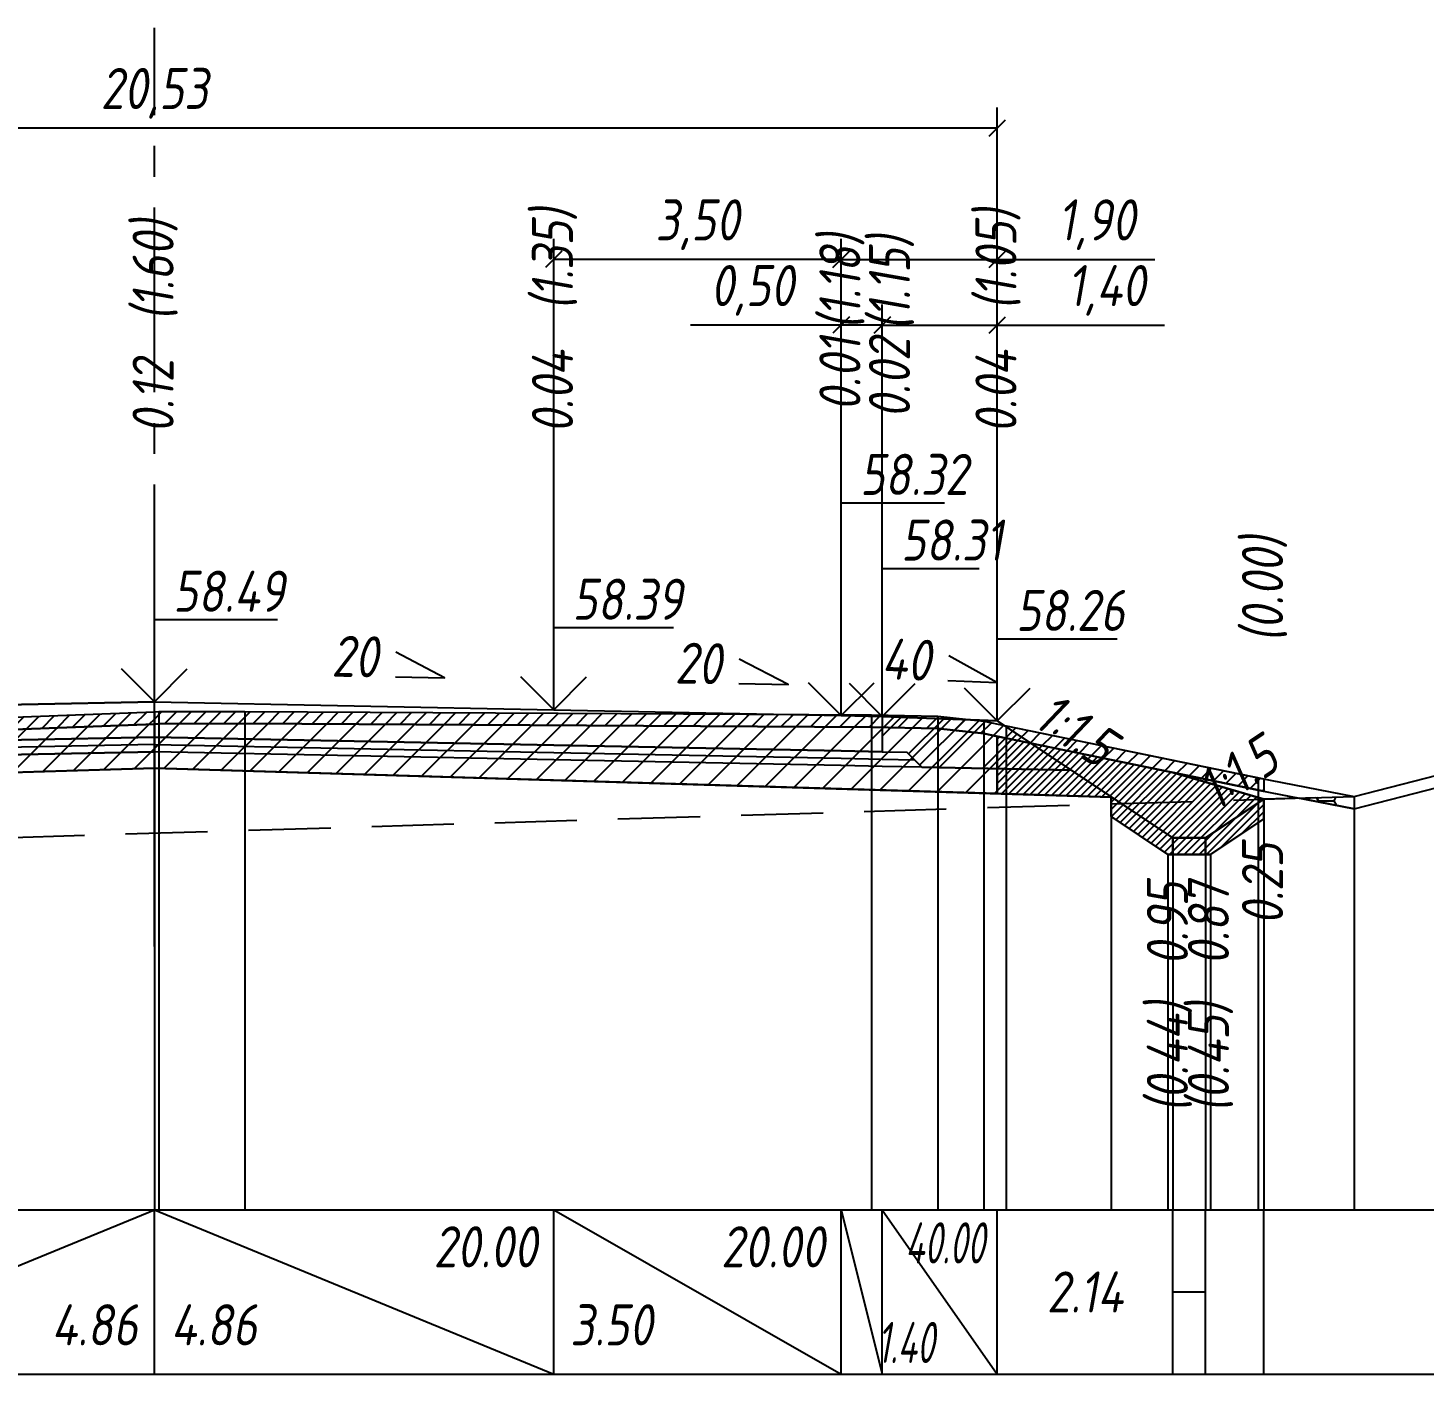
# Model space of a CAD drawing. Extents: x -717 to 1451, y -133302 to 233.
# Drawn here: x 161.5 to 246.5, y -1198 to -1116 of the extents above; entities that cross this region are included whole.
import ezdxf
from ezdxf.enums import TextEntityAlignment as Align

# ---------------------------------------------------------------- set-up
doc = ezdxf.new("R2010")
doc.units = 0
doc.linetypes.add('осевая2', pattern=[1.125, 0.75, -0.125, 0.125, -0.125])
doc.linetypes.add('штриховая', pattern=[0.75, 0.5, -0.25])
for name, color, linetype in [('Интерполированный поперечник', 2, 'Continuous'), ('Код_514', 1, 'Continuous'), ('Контур_0', 7, 'Continuous'), ('Контур_2521', 7, 'Continuous'), ('Контур_2564', 7, 'Continuous'), ('Контур_2660', 7, 'Continuous'), ('Контур_2665', 7, 'Continuous'), ('Контур_400', 7, 'Continuous'), ('Контур_508', 7, 'Continuous'), ('Контур_512', 7, 'Continuous'), ('Контур_513', 7, 'Continuous'), ('Контур_818', 7, 'Continuous'), ('Красный поперечник', 1, 'Continuous'), ('Объём_2501', 7, 'Continuous'), ('Объём_2564', 7, 'Continuous'), ('Объём_2650', 7, 'Continuous'), ('Объём_2660', 7, 'Continuous'), ('Объём_2663', 7, 'Continuous'), ('Объём_2664', 7, 'Continuous'), ('Объём_2665', 7, 'Continuous'), ('Ось', 1, 'осевая2'), ('Откосы', 7, 'Continuous'), ('Отметки покрытия', 7, 'Continuous'), ('Рабочие отметки', 7, 'Continuous'), ('Рабочие отметки доп.', 7, 'Continuous'), ('Таблица', 7, 'Continuous'), ('Уклоны проезжей части', 7, 'Continuous'), ('Черный поперечник', 3, 'Continuous')]:
    doc.layers.add(name, color=color, linetype=linetype)
for name, color, linetype, true_color in [('Контур_2540', 2, 'Continuous', 0xffff00), ('Контур_2560', 2, 'Continuous', 0xffff00), ('Контур_2561', 7, 'Continuous', 0xff8040), ('Контур_2562', 3, 'Continuous', 0x00ff00), ('Контур_2563', 7, 'Continuous', 0xff8000), ('Контур_2570', 7, 'Continuous', 0x80ff00), ('Контур_2583', 3, 'Continuous', 0x00ff00), ('Контур_2584', 3, 'Continuous', 0x00ff00), ('Контур_2736', 4, 'Continuous', 0x00ffff), ('Контур_2737', 4, 'Continuous', 0x00ffff), ('Контур_2738', 4, 'Continuous', 0x00ffff), ('Контур_2739', 4, 'Continuous', 0x00ffff), ('Контур_2741', 4, 'Continuous', 0x00ffff), ('Контур_2742', 4, 'Continuous', 0x00ffff), ('Контур_2743', 4, 'Continuous', 0x00ffff), ('Контур_2744', 7, 'Continuous', 0xa4ffff), ('Контур_2745', 7, 'Continuous', 0xa4ffff), ('Контур_2747', 4, 'Continuous', 0x00ffff), ('Контур_2748', 4, 'Continuous', 0x00ffff), ('Контур_2749', 4, 'Continuous', 0x00ffff), ('Контур_2750', 4, 'Continuous', 0x00ffff), ('Контур_2751', 4, 'Continuous', 0x00ffff), ('Контур_2752', 4, 'Continuous', 0x00ffff), ('Контур_402', 7, 'Continuous', 0xff6464), ('Контур_703', 4, 'Continuous', 0x00ffff), ('Контур_705', 4, 'Continuous', 0x00ffff), ('Контур_707', 4, 'Continuous', 0x00ffff), ('Контур_720', 131, 'Continuous', 0xaaffff), ('Объём_2500', 7, 'Continuous', 0xc0c0c0), ('Объём_2520', 7, 'Continuous', 0x80ffff), ('Объём_2540', 2, 'Continuous', 0xffff00), ('Объём_2560', 2, 'Continuous', 0xffff00), ('Объём_2561', 7, 'Continuous', 0xff8040), ('Объём_2562', 3, 'Continuous', 0x00ff00), ('Объём_2563', 7, 'Continuous', 0xff8000), ('Объём_2570', 7, 'Continuous', 0x80ff00), ('Объём_2580', 3, 'Continuous', 0x00ff00), ('Объём_2583', 3, 'Continuous', 0x00ff00), ('Объём_2584', 3, 'Continuous', 0x00ff00), ('Объём_2593', 3, 'Continuous', 0x00ff00), ('Объём_2597', 3, 'Continuous', 0x00ff00), ('Объём_2600', 7, 'Continuous', 0x808000), ('Объём_2620', 2, 'Continuous', 0xffff00)]:
    doc.layers.add(name, color=color, linetype=linetype, true_color=true_color)
doc.styles.get("Standard").update_dxf_attribs({"font": 'txt', "height": 2.5})
doc.styles.add('М', font='romand.shx', dxfattribs={"width": 0.8, "oblique": 10, "height": 2.5})
doc.dimstyles.new('ISO-25', dxfattribs={"dimtxt": 2.5, "dimasz": 2.5, "dimexe": 1.25, "dimexo": 0.625, "dimtad": 1, "dimtxsty": 'Standard', "dimcen": 2.5, "dimadec": 0, "dimazin": 0, "dimtfac": 1, "dimtmove": 0, "dimatfit": 3, "dimfxl": 1, "dimarcsym": 0})

# ---------------------------------------------------------------- blocks, each defined once
blk = doc.blocks.new('_Oblique')
at = {"color": 0, "linetype": 'ByBlock', "lineweight": -2}
blk.add_line((-0.5, -0.5), (0.5, 0.5), dxfattribs=at)
blk = doc.blocks.new('*D16')
at = {"color": 0, "lineweight": -2, "transparency": 16777216}
for p, q in [((213.477, -1157.391), (213.477, -1132.88)), ((220.477, -1157.671), (220.477, -1132.88)), ((213.477, -1134.13), (220.477, -1134.13)), ((220.477, -1134.13), (230.669, -1134.13))]:
    blk.add_line(p, q, dxfattribs=at)
at = {"layer": 'Defpoints', "color": 0, "transparency": 16777216}
for p in [(220.477, -1134.13), (213.477, -1158.016), (220.477, -1158.296)]:
    blk.add_point(p, dxfattribs=at)
at = {"color": 0, "lineweight": -2, "transparency": 16777216, "rotation": 180}
blk.add_blockref('_Oblique', (213.477, -1134.13), dxfattribs=at)
at = {"color": 0, "lineweight": -2, "transparency": 16777216}
blk.add_blockref('_Oblique', (220.477, -1134.13), dxfattribs=at)
at = {"color": 0, "transparency": 16777216, "insert": (227.129, -1132.017), "char_height": 2.5, "width": 8.75, "attachment_point": 5, "style": 'М'}
blk.add_mtext('1,40', dxfattribs=at)
blk = doc.blocks.new('*D18')
at = {"color": 0, "lineweight": -2, "transparency": 16777216}
for p, q in [((210.977, -1157.341), (210.977, -1132.88)), ((213.477, -1157.391), (213.477, -1132.88)), ((210.977, -1134.13), (201.81, -1134.13)), ((213.477, -1134.13), (210.977, -1134.13))]:
    blk.add_line(p, q, dxfattribs=at)
at = {"layer": 'Defpoints', "color": 0, "transparency": 16777216}
for p in [(213.477, -1134.13), (210.977, -1157.966), (213.477, -1158.016)]:
    blk.add_point(p, dxfattribs=at)
at = {"color": 0, "lineweight": -2, "transparency": 16777216, "rotation": 180}
blk.add_blockref('_Oblique', (210.977, -1134.13), dxfattribs=at)
at = {"color": 0, "lineweight": -2, "transparency": 16777216}
blk.add_blockref('_Oblique', (213.477, -1134.13), dxfattribs=at)
at = {"color": 0, "transparency": 16777216, "insert": (205.571, -1132.017), "char_height": 2.5, "width": 9.16667, "attachment_point": 5, "style": 'М'}
blk.add_mtext('0,50', dxfattribs=at)
blk = doc.blocks.new('*D20')
at = {"color": 0, "lineweight": -2, "transparency": 16777216}
for p, q in [((193.477, -1156.991), (193.477, -1128.88)), ((210.977, -1157.341), (210.977, -1128.88)), ((210.977, -1130.13), (193.477, -1130.13))]:
    blk.add_line(p, q, dxfattribs=at)
at = {"layer": 'Defpoints', "color": 0, "transparency": 16777216}
for p in [(193.477, -1130.13), (193.477, -1157.616), (210.977, -1157.966)]:
    blk.add_point(p, dxfattribs=at)
at = {"color": 0, "lineweight": -2, "transparency": 16777216, "rotation": 180}
blk.add_blockref('_Oblique', (193.477, -1130.13), dxfattribs=at)
at = {"color": 0, "lineweight": -2, "transparency": 16777216}
blk.add_blockref('_Oblique', (210.977, -1130.13), dxfattribs=at)
at = {"color": 0, "transparency": 16777216, "insert": (202.227, -1128.017), "char_height": 2.5, "width": 9.58333, "attachment_point": 5, "style": 'М'}
blk.add_mtext('3,50', dxfattribs=at)
blk = doc.blocks.new('*D21')
at = {"color": 0, "lineweight": -2, "transparency": 16777216}
for p, q in [((210.977, -1157.341), (210.977, -1128.88)), ((220.477, -1157.671), (220.477, -1128.88)), ((210.977, -1130.13), (220.477, -1130.13)), ((220.477, -1130.13), (230.079, -1130.13))]:
    blk.add_line(p, q, dxfattribs=at)
at = {"layer": 'Defpoints', "color": 0, "transparency": 16777216}
for p in [(210.977, -1130.13), (210.977, -1157.966), (220.477, -1158.296)]:
    blk.add_point(p, dxfattribs=at)
at = {"color": 0, "lineweight": -2, "transparency": 16777216, "rotation": 180}
blk.add_blockref('_Oblique', (210.977, -1130.13), dxfattribs=at)
at = {"color": 0, "lineweight": -2, "transparency": 16777216}
blk.add_blockref('_Oblique', (220.477, -1130.13), dxfattribs=at)
at = {"color": 0, "transparency": 16777216, "insert": (226.539, -1128.017), "char_height": 2.5, "width": 8.75, "attachment_point": 5, "style": 'М'}
blk.add_mtext('1,90', dxfattribs=at)
blk = doc.blocks.new('*D23')
at = {"color": 0, "lineweight": -2, "transparency": 16777216}
for p, q in [((117.848, -1157.671), (117.848, -1120.88)), ((220.477, -1157.671), (220.477, -1120.88)), ((117.848, -1122.13), (220.477, -1122.13))]:
    blk.add_line(p, q, dxfattribs=at)
at = {"layer": 'Defpoints', "color": 0, "transparency": 16777216}
for p in [(220.477, -1122.13), (117.848, -1158.296), (220.477, -1158.296)]:
    blk.add_point(p, dxfattribs=at)
at = {"color": 0, "lineweight": -2, "transparency": 16777216, "rotation": 180}
blk.add_blockref('_Oblique', (117.848, -1122.13), dxfattribs=at)
at = {"color": 0, "lineweight": -2, "transparency": 16777216}
blk.add_blockref('_Oblique', (220.477, -1122.13), dxfattribs=at)
at = {"color": 0, "transparency": 16777216, "insert": (169.162, -1120.017), "char_height": 2.5, "width": 12.08333, "attachment_point": 5, "style": 'М'}
blk.add_mtext('20,53', dxfattribs=at)

msp = doc.modelspace()

# ---------------------------------------------------------------- hatches: boundary and pattern name
at = {"layer": 'Объём_2563'}
h = msp.add_hatch(dxfattribs=at)
h.set_pattern_fill('ANSI31', color=256, scale=0.3)
h.paths.add_polyline_path([(214.977, -1160.134), (215.895, -1161.052), (224.977, -1161.234), (220.477, -1158.234), (213.477, -1157.954), (213.477, -1160.104)])
at = {"layer": 'Объём_2570'}
h = msp.add_hatch(dxfattribs=at)
h.set_pattern_fill('ANSI31', color=256, scale=0.2)
h.paths.add_polyline_path([(169.162, -1158.422), (148.844, -1159.207), (143.791, -1159.395), (130.383, -1160.492), (127.045, -1160.802), (113.243, -1165.714), (107.429, -1167.699), (105, -1167.549), (105, -1166.799), (107.429, -1166.949), (113.243, -1164.964), (127.045, -1160.052), (130.383, -1159.742), (143.791, -1158.645), (148.844, -1158.457), (169.162, -1157.672)])
h = msp.add_hatch(dxfattribs=at)
h.set_pattern_fill('ANSI31', color=256, scale=0.2)
h.paths.add_polyline_path([(236.706, -1162.507), (221.02, -1159.286), (219.661, -1159), (216.852, -1158.694), (212.816, -1158.607), (174.67, -1158.399), (169.437, -1158.411), (169.162, -1158.422), (169.162, -1157.672), (169.437, -1157.661), (174.67, -1157.649), (212.816, -1157.857), (216.852, -1157.944), (219.661, -1158.25), (221.02, -1158.536), (236.706, -1161.757)])
at = {"layer": 'Объём_2600'}
h = msp.add_hatch(dxfattribs=at)
h.set_pattern_fill('ANSI31', color=6, scale=0.4)
h.paths.add_polyline_path([(129.749, -1162.3), (122.2, -1162.526), (127.045, -1160.802), (130.383, -1160.492), (143.791, -1159.395), (148.844, -1159.207), (169.162, -1158.422), (169.162, -1161.117)])
h = msp.add_hatch(dxfattribs=at)
h.set_pattern_fill('ANSI31', color=6, scale=0.4)
h.paths.add_polyline_path([(220.477, -1159.172), (220.477, -1162.657), (169.162, -1161.117), (169.162, -1158.422), (169.437, -1158.411), (174.67, -1158.399), (212.816, -1158.607), (216.852, -1158.694), (219.661, -1159)])
h = msp.add_hatch(dxfattribs=at)
h.set_pattern_fill('HONEY', color=5, scale=0.3)
h.paths.add_polyline_path([(242.205, -1163.581), (238.883, -1162.932), (242.205, -1162.831)])
at = {"layer": 'Объём_2620'}
h = msp.add_hatch(dxfattribs=at)
h.set_pattern_fill('ANSI31', color=2, scale=0.1)
h.paths.add_polyline_path([(221.02, -1159.286), (231.163, -1161.371), (236.706, -1162.999), (236.706, -1164.201), (233.468, -1166.359), (230.862, -1166.359), (227.415, -1164.061), (227.415, -1162.865), (220.477, -1162.657), (220.477, -1159.172)])

# ---------------------------------------------------------------- linework, layer by layer
at = {"layer": 'Интерполированный поперечник', "linetype": 'штриховая', "ltscale": 10, "flags": 128}
msp.add_lwpolyline([(107.429, -1166.949), (242.205, -1162.831)], dxfattribs=at)
at = {"layer": 'Код_514'}
for p, q in [((144.848, -1198), (169.162, -1188)), ((169.162, -1198), (169.162, -1188)), ((169.162, -1188), (193.477, -1198)), ((193.477, -1198), (193.477, -1188)), ((193.477, -1188), (210.977, -1198)), ((210.977, -1198), (210.977, -1188)), ((210.977, -1188), (213.477, -1198)), ((213.477, -1198), (213.477, -1188)), ((213.477, -1188), (220.477, -1198)), ((220.477, -1198), (220.477, -1188)), ((231.165, -1198), (231.165, -1188)), ((233.165, -1198), (233.165, -1188)), ((236.706, -1198), (236.706, -1188)), ((231.165, -1193), (233.165, -1193))]:
    msp.add_line(p, q, dxfattribs=at)
at = {"layer": 'Контур_0', "flags": 128}
for points in [[(169.162, -1157.067), (144.848, -1157.554), (127.348, -1157.904), (127.348, -1157.904), (127.348, -1157.904), (127.348, -1157.904), (127.348, -1157.904), (124.848, -1157.954), (124.848, -1160.104), (127.348, -1160.054), (127.348, -1160.054), (127.348, -1160.054), (127.348, -1160.054), (127.348, -1160.054), (127.348, -1160.054), (144.848, -1159.704), (169.162, -1159.217), (169.162, -1157.067)], [(169.162, -1157.067), (193.477, -1157.554), (210.977, -1157.904), (210.977, -1157.904), (210.977, -1157.904), (210.977, -1157.904), (210.977, -1157.904), (210.977, -1157.904), (213.477, -1157.954), (213.477, -1160.104), (210.977, -1160.054), (210.977, -1160.054), (210.977, -1160.054), (210.977, -1160.054), (210.977, -1160.054), (210.977, -1160.054), (193.477, -1159.704), (169.162, -1159.217), (169.162, -1157.067)], [(220.477, -1158.234), (220.477, -1158.234)], [(220.477, -1158.234), (220.477, -1158.234), (220.477, -1158.234), (220.477, -1158.234), (220.477, -1158.234), (220.477, -1158.234), (220.477, -1158.234), (220.477, -1158.234), (220.477, -1158.234), (220.477, -1158.234), (220.477, -1158.234), (220.477, -1158.234), (220.477, -1158.234), (220.477, -1158.234), (220.477, -1158.234), (231.165, -1165.359)], [(220.477, -1158.234), (220.477, -1158.234), (220.477, -1158.234), (220.477, -1158.234), (220.477, -1158.234), (220.477, -1158.234), (220.477, -1158.234), (220.477, -1158.234), (220.477, -1158.234), (220.477, -1158.234), (220.477, -1158.234), (220.477, -1158.234), (220.477, -1158.234), (220.477, -1158.234), (220.477, -1158.234), (231.165, -1165.359), (233.165, -1165.359), (236.706, -1162.999), (236.706, -1162.999), (236.706, -1162.999), (236.706, -1162.999), (236.706, -1162.999), (236.706, -1162.999), (236.706, -1162.999), (236.706, -1162.999), (236.706, -1162.999), (236.706, -1162.999), (236.706, -1162.999), (236.706, -1162.999), (236.706, -1162.999)], [(169.162, -1159.217), (144.848, -1159.704), (127.348, -1160.054), (127.348, -1160.054), (127.348, -1160.054), (127.348, -1160.054), (127.348, -1160.054), (127.348, -1160.054), (124.848, -1160.104), (123.348, -1160.134), (122.429, -1161.052), (124.848, -1161.004), (127.348, -1160.954), (127.348, -1160.954), (127.348, -1160.954), (127.348, -1160.954), (127.348, -1160.954), (127.348, -1160.954), (144.848, -1160.604), (169.162, -1160.117), (169.162, -1159.217)], [(169.162, -1159.217), (193.477, -1159.704), (210.977, -1160.054), (210.977, -1160.054), (210.977, -1160.054), (210.977, -1160.054), (210.977, -1160.054), (210.977, -1160.054), (213.477, -1160.104), (214.977, -1160.134), (215.895, -1161.052), (213.477, -1161.004), (210.977, -1160.954), (210.977, -1160.954), (210.977, -1160.954), (210.977, -1160.954), (210.977, -1160.954), (210.977, -1160.954), (193.477, -1160.604), (169.162, -1160.117), (169.162, -1159.217)], [(213.477, -1160.104), (214.977, -1160.134), (215.895, -1161.052), (224.977, -1161.234)]]:
    msp.add_lwpolyline(points, dxfattribs=at)
at = {"layer": 'Контур_2521', "color": 250, "flags": 128}
for points in [[(169.162, -1159.667), (144.848, -1160.154), (127.348, -1160.504), (127.348, -1160.504), (127.348, -1160.504), (127.348, -1160.504), (127.348, -1160.504), (127.348, -1160.504), (124.848, -1160.554), (122.889, -1160.593)], [(169.162, -1159.667), (193.477, -1160.154), (210.977, -1160.504), (210.977, -1160.504), (210.977, -1160.504), (210.977, -1160.504), (210.977, -1160.504), (210.977, -1160.504), (213.477, -1160.554), (215.436, -1160.593)]]:
    msp.add_lwpolyline(points, dxfattribs=at)
at = {"layer": 'Контур_2540', "flags": 128}
for points in [[(144.848, -1160.604), (127.348, -1160.954), (124.848, -1161.004), (122.429, -1161.052), (113.348, -1161.234), (110.9, -1162.865), (169.162, -1161.117), (169.162, -1160.117), (144.848, -1160.604)], [(169.162, -1161.117), (227.415, -1162.865), (227.415, -1162.859), (224.977, -1161.234), (215.895, -1161.052), (213.477, -1161.004), (210.977, -1160.954), (193.477, -1160.604), (169.162, -1160.117), (169.162, -1161.117)]]:
    msp.add_lwpolyline(points, dxfattribs=at)
at = {"layer": 'Контур_2560', "flags": 128}
msp.add_lwpolyline([(213.477, -1157.954), (220.477, -1158.234), (220.477, -1158.234), (220.477, -1158.234)], dxfattribs=at)
at = {"layer": 'Контур_2561', "flags": 128}
msp.add_lwpolyline([(213.477, -1157.954), (213.477, -1157.954), (220.477, -1158.234), (220.477, -1158.234), (213.477, -1157.954)], dxfattribs=at)
at = {"layer": 'Контур_2562', "flags": 128}
msp.add_lwpolyline([(220.477, -1158.234), (220.477, -1158.234), (220.477, -1158.234), (220.477, -1158.234), (220.477, -1158.234)], dxfattribs=at)
at = {"layer": 'Контур_2563', "flags": 128}
msp.add_lwpolyline([(214.977, -1160.134), (215.895, -1161.052), (224.977, -1161.234), (220.477, -1158.234), (213.477, -1157.954), (213.477, -1160.104), (214.977, -1160.134)], dxfattribs=at)
at = {"layer": 'Контур_2564', "flags": 128}
msp.add_lwpolyline([(213.477, -1157.954), (220.477, -1158.234)], dxfattribs=at)
at = {"layer": 'Контур_2570', "flags": 128}
msp.add_lwpolyline([(80, -1166.819), (95.629, -1166.76), (104.628, -1167.526), (107.429, -1167.699), (113.243, -1165.714), (127.045, -1160.802), (130.383, -1160.492), (143.791, -1159.395), (148.844, -1159.207), (169.162, -1158.422), (169.437, -1158.411), (174.67, -1158.399), (212.816, -1158.607), (216.852, -1158.694), (219.661, -1159), (221.02, -1159.286), (236.373, -1162.442), (242.205, -1163.581), (261.706, -1158.575)], dxfattribs=at)
at = {"layer": 'Контур_2583', "flags": 128}
for points in [[(231.165, -1165.359), (227.415, -1162.859), (227.415, -1164.061), (230.862, -1166.359), (231.165, -1166.359), (231.165, -1165.359)], [(236.706, -1164.201), (236.706, -1162.999), (233.165, -1165.359), (233.165, -1166.359), (233.468, -1166.359), (236.706, -1164.201)]]:
    msp.add_lwpolyline(points, dxfattribs=at)
at = {"layer": 'Контур_2584', "flags": 128}
msp.add_lwpolyline([(231.165, -1165.359), (231.165, -1166.359), (233.165, -1166.359), (233.165, -1165.359), (231.165, -1165.359)], dxfattribs=at)
at = {"layer": 'Контур_2660', "flags": 128}
for points in [[(110.9, -1162.865), (169.162, -1161.117)], [(169.162, -1161.117), (227.415, -1162.865)]]:
    msp.add_lwpolyline(points, dxfattribs=at)
at = {"layer": 'Контур_2665', "flags": 128}
msp.add_lwpolyline([(220.477, -1158.234), (220.477, -1158.234)], dxfattribs=at)
at = {"layer": 'Контур_2736', "flags": 128}
msp.add_lwpolyline([(220.477, -1158.234), (220.477, -1158.234)], dxfattribs=at)
at = {"layer": 'Контур_2737', "flags": 128}
msp.add_lwpolyline([(220.477, -1158.234), (220.477, -1158.234)], dxfattribs=at)
at = {"layer": 'Контур_2738', "flags": 128}
msp.add_lwpolyline([(220.477, -1158.234), (220.477, -1158.234)], dxfattribs=at)
at = {"layer": 'Контур_2739', "flags": 128}
msp.add_lwpolyline([(220.477, -1158.234), (220.477, -1158.234)], dxfattribs=at)
at = {"layer": 'Контур_2741', "flags": 128}
msp.add_lwpolyline([(236.706, -1162.999), (236.706, -1162.999)], dxfattribs=at)
at = {"layer": 'Контур_2742', "flags": 128}
msp.add_lwpolyline([(236.706, -1162.999), (236.706, -1162.999)], dxfattribs=at)
at = {"layer": 'Контур_2743', "flags": 128}
msp.add_lwpolyline([(236.706, -1162.999), (236.706, -1162.999)], dxfattribs=at)
at = {"layer": 'Контур_2744', "flags": 128}
msp.add_lwpolyline([(236.706, -1162.999), (236.706, -1162.999)], dxfattribs=at)
msp.add_lwpolyline([(236.706, -1162.999), (236.706, -1162.999)], dxfattribs=at)
msp.add_lwpolyline([(236.706, -1162.999), (236.706, -1162.999)], dxfattribs=at)
msp.add_lwpolyline([(236.706, -1162.999), (236.706, -1162.999)], dxfattribs=at)
msp.add_lwpolyline([(236.706, -1162.999), (236.706, -1162.999)], dxfattribs=at)
msp.add_lwpolyline([(236.706, -1162.999), (236.706, -1162.999)], dxfattribs=at)
at = {"layer": 'Контур_2745', "flags": 128}
msp.add_lwpolyline([(220.477, -1158.234), (220.477, -1158.234)], dxfattribs=at)
msp.add_lwpolyline([(220.477, -1158.234), (220.477, -1158.234)], dxfattribs=at)
msp.add_lwpolyline([(220.477, -1158.234), (220.477, -1158.234)], dxfattribs=at)
msp.add_lwpolyline([(220.477, -1158.234), (220.477, -1158.234)], dxfattribs=at)
msp.add_lwpolyline([(220.477, -1158.234), (220.477, -1158.234)], dxfattribs=at)
msp.add_lwpolyline([(220.477, -1158.234), (220.477, -1158.234)], dxfattribs=at)
at = {"layer": 'Контур_2747', "flags": 128}
msp.add_lwpolyline([(220.477, -1158.234), (220.477, -1158.234)], dxfattribs=at)
at = {"layer": 'Контур_2748', "flags": 128}
msp.add_lwpolyline([(220.477, -1158.234), (220.477, -1158.234)], dxfattribs=at)
at = {"layer": 'Контур_2749', "flags": 128}
msp.add_lwpolyline([(220.477, -1158.234), (220.477, -1158.234)], dxfattribs=at)
at = {"layer": 'Контур_2750', "flags": 128}
msp.add_lwpolyline([(236.706, -1162.999), (236.706, -1162.999)], dxfattribs=at)
at = {"layer": 'Контур_2751', "flags": 128}
msp.add_lwpolyline([(236.706, -1162.999), (236.706, -1162.999)], dxfattribs=at)
at = {"layer": 'Контур_2752', "flags": 128}
msp.add_lwpolyline([(236.706, -1162.999), (236.706, -1162.999)], dxfattribs=at)
at = {"layer": 'Контур_400', "flags": 128}
for points in [[(124.848, -1157.954), (127.348, -1157.904), (127.348, -1157.904), (127.348, -1157.904), (127.348, -1157.904), (127.348, -1157.904), (127.348, -1157.904), (144.848, -1157.554), (169.162, -1157.067)], [(169.162, -1157.067), (193.477, -1157.554), (210.977, -1157.904), (210.977, -1157.904), (210.977, -1157.904), (210.977, -1157.904), (210.977, -1157.904), (210.977, -1157.904), (213.477, -1157.954)]]:
    msp.add_lwpolyline(points, dxfattribs=at)
at = {"layer": 'Контур_402', "flags": 128}
msp.add_lwpolyline([(110.9, -1162.865), (169.162, -1161.117), (227.415, -1162.865)], dxfattribs=at)
at = {"layer": 'Контур_508', "flags": 128}
msp.add_lwpolyline([(104, -1168), (105, -1167.667), (105, -1166.799), (110.9, -1162.865), (169.162, -1161.117), (227.415, -1162.865), (227.415, -1164.061), (230.862, -1166.359), (231.165, -1166.359), (233.165, -1166.359), (233.468, -1166.359), (236.706, -1164.201)], dxfattribs=at)
at = {"layer": 'Контур_512', "flags": 128}
msp.add_lwpolyline([(104, -1168), (105, -1167.667), (105, -1166.799), (110.9, -1162.865), (169.162, -1161.117), (227.415, -1162.865), (227.415, -1164.061), (230.862, -1166.359), (231.165, -1166.359), (233.165, -1166.359), (233.468, -1166.359), (236.706, -1164.201)], dxfattribs=at)
at = {"layer": 'Контур_513', "flags": 128}
msp.add_lwpolyline([(104, -1168), (105, -1167.667), (105, -1166.799), (110.9, -1162.865), (169.162, -1161.117), (227.415, -1162.865), (227.415, -1164.061), (230.862, -1166.359), (231.165, -1166.359), (233.165, -1166.359), (233.468, -1166.359), (236.706, -1164.201)], dxfattribs=at)
at = {"layer": 'Контур_703', "flags": 128}
for points in [[(220.477, -1158.234), (220.477, -1158.234)], [(220.477, -1158.234), (231.165, -1165.359)]]:
    msp.add_lwpolyline(points, dxfattribs=at)
at = {"layer": 'Контур_705', "flags": 128}
msp.add_lwpolyline([(220.477, -1158.234), (220.477, -1158.234)], dxfattribs=at)
at = {"layer": 'Контур_707', "flags": 128}
msp.add_lwpolyline([(233.165, -1165.359), (236.706, -1162.999)], dxfattribs=at)
at = {"layer": 'Контур_720', "flags": 128}
msp.add_lwpolyline([(231.165, -1165.359), (233.165, -1165.359)], dxfattribs=at)
at = {"layer": 'Контур_818', "flags": 128}
msp.add_lwpolyline([(105, -1167.549), (107.429, -1167.699), (113.243, -1165.714), (127.045, -1160.802), (130.383, -1160.492), (143.791, -1159.395), (148.844, -1159.207), (169.162, -1158.422), (169.437, -1158.411), (174.67, -1158.399), (212.816, -1158.607), (216.852, -1158.694), (219.661, -1159), (221.02, -1159.286), (236.373, -1162.442), (236.706, -1162.507)], dxfattribs=at)
at = {"layer": 'Красный поперечник'}
for p, q in [((144.848, -1157.554), (169.162, -1157.067)), ((169.162, -1157.067), (193.477, -1157.554)), ((193.477, -1157.554), (210.977, -1157.904)), ((210.977, -1157.904), (213.477, -1157.954)), ((213.477, -1157.954), (220.477, -1158.234)), ((220.477, -1158.234), (231.165, -1165.359)), ((169.162, -1161.117), (169.162, -1188)), ((227.415, -1162.865), (227.415, -1188)), ((233.165, -1165.359), (236.706, -1162.999)), ((227.415, -1164.061), (227.415, -1188)), ((236.706, -1164.201), (236.706, -1188)), ((231.165, -1165.359), (233.165, -1165.359)), ((230.862, -1166.359), (230.862, -1188)), ((231.165, -1166.359), (231.165, -1188)), ((233.165, -1166.359), (233.165, -1188)), ((233.468, -1166.359), (233.468, -1188))]:
    msp.add_line(p, q, dxfattribs=at)
at = {"layer": 'Объём_2500', "flags": 128}
for points in [[(169.162, -1157.067), (144.848, -1157.554), (127.348, -1157.904), (127.348, -1157.904), (127.348, -1157.904), (127.348, -1157.904), (127.348, -1157.904), (124.848, -1157.954), (124.848, -1160.104), (127.348, -1160.054), (127.348, -1160.054), (127.348, -1160.054), (127.348, -1160.054), (127.348, -1160.054), (127.348, -1160.054), (144.848, -1159.704), (169.162, -1159.217), (169.162, -1157.067)], [(169.162, -1157.067), (193.477, -1157.554), (210.977, -1157.904), (210.977, -1157.904), (210.977, -1157.904), (210.977, -1157.904), (210.977, -1157.904), (210.977, -1157.904), (213.477, -1157.954), (213.477, -1160.104), (210.977, -1160.054), (210.977, -1160.054), (210.977, -1160.054), (210.977, -1160.054), (210.977, -1160.054), (210.977, -1160.054), (193.477, -1159.704), (169.162, -1159.217), (169.162, -1157.067)]]:
    msp.add_lwpolyline(points, dxfattribs=at)
at = {"layer": 'Объём_2501', "flags": 128}
for points in [[(124.848, -1157.954), (127.348, -1157.904), (127.348, -1157.904), (127.348, -1157.904), (127.348, -1157.904), (127.348, -1157.904), (127.348, -1157.904), (144.848, -1157.554), (169.162, -1157.067)], [(169.162, -1157.067), (193.477, -1157.554), (210.977, -1157.904), (210.977, -1157.904), (210.977, -1157.904), (210.977, -1157.904), (210.977, -1157.904), (210.977, -1157.904), (213.477, -1157.954)]]:
    msp.add_lwpolyline(points, dxfattribs=at)
at = {"layer": 'Объём_2520', "color": 250, "flags": 128}
for points in [[(169.162, -1159.217), (144.848, -1159.704), (127.348, -1160.054), (127.348, -1160.054), (127.348, -1160.054), (127.348, -1160.054), (127.348, -1160.054), (127.348, -1160.054), (124.848, -1160.104), (123.348, -1160.134), (122.429, -1161.052), (124.848, -1161.004), (127.348, -1160.954), (127.348, -1160.954), (127.348, -1160.954), (127.348, -1160.954), (127.348, -1160.954), (127.348, -1160.954), (144.848, -1160.604), (169.162, -1160.117), (169.162, -1159.217)], [(169.162, -1159.217), (193.477, -1159.704), (210.977, -1160.054), (210.977, -1160.054), (210.977, -1160.054), (210.977, -1160.054), (210.977, -1160.054), (210.977, -1160.054), (213.477, -1160.104), (214.977, -1160.134), (215.895, -1161.052), (213.477, -1161.004), (210.977, -1160.954), (210.977, -1160.954), (210.977, -1160.954), (210.977, -1160.954), (210.977, -1160.954), (210.977, -1160.954), (193.477, -1160.604), (169.162, -1160.117), (169.162, -1159.217)]]:
    msp.add_lwpolyline(points, dxfattribs=at)
at = {"layer": 'Объём_2540', "flags": 128}
for points in [[(144.848, -1160.604), (127.348, -1160.954), (124.848, -1161.004), (122.429, -1161.052), (113.348, -1161.234), (110.9, -1162.865), (169.162, -1161.117), (169.162, -1160.117), (144.848, -1160.604)], [(169.162, -1161.117), (227.415, -1162.865), (227.415, -1162.859), (224.977, -1161.234), (215.895, -1161.052), (213.477, -1161.004), (210.977, -1160.954), (193.477, -1160.604), (169.162, -1160.117), (169.162, -1161.117)]]:
    msp.add_lwpolyline(points, dxfattribs=at)
at = {"layer": 'Объём_2560', "flags": 128}
msp.add_lwpolyline([(213.477, -1157.954), (220.477, -1158.234), (220.477, -1158.234), (220.477, -1158.234)], dxfattribs=at)
at = {"layer": 'Объём_2561', "flags": 128}
msp.add_lwpolyline([(213.477, -1157.954), (213.477, -1157.954), (220.477, -1158.234), (220.477, -1158.234), (213.477, -1157.954)], dxfattribs=at)
at = {"layer": 'Объём_2562', "flags": 128}
msp.add_lwpolyline([(220.477, -1158.234), (220.477, -1158.234), (220.477, -1158.234), (220.477, -1158.234), (220.477, -1158.234)], dxfattribs=at)
at = {"layer": 'Объём_2563', "color": 250, "flags": 128}
msp.add_lwpolyline([(214.977, -1160.134), (215.895, -1161.052), (224.977, -1161.234), (220.477, -1158.234), (213.477, -1157.954), (213.477, -1160.104), (214.977, -1160.134)], dxfattribs=at)
at = {"layer": 'Объём_2564', "flags": 128}
msp.add_lwpolyline([(213.477, -1157.954), (220.477, -1158.234)], dxfattribs=at)
at = {"layer": 'Объём_2570', "flags": 128}
for points in [[(169.162, -1158.422), (148.844, -1159.207), (143.791, -1159.395), (130.383, -1160.492), (127.045, -1160.802), (113.243, -1165.714), (107.429, -1167.699), (105, -1167.549), (105, -1166.799), (107.429, -1166.949), (113.243, -1164.964), (127.045, -1160.052), (130.383, -1159.742), (143.791, -1158.645), (148.844, -1158.457), (169.162, -1157.672), (169.162, -1158.422), (169.162, -1158.422)], [(236.706, -1162.507), (221.02, -1159.286), (219.661, -1159), (216.852, -1158.694), (212.816, -1158.607), (174.67, -1158.399), (169.437, -1158.411), (169.162, -1158.422), (169.162, -1157.672), (169.437, -1157.661), (174.67, -1157.649), (212.816, -1157.857), (216.852, -1157.944), (219.661, -1158.25), (221.02, -1158.536), (236.706, -1161.757), (236.706, -1162.507), (236.706, -1162.507)]]:
    msp.add_lwpolyline(points, dxfattribs=at)
at = {"layer": 'Объём_2580', "flags": 128}
msp.add_lwpolyline([(220.477, -1158.234), (220.477, -1158.234)], dxfattribs=at)
at = {"layer": 'Объём_2583', "flags": 128}
for points in [[(231.165, -1165.359), (227.415, -1162.859), (227.415, -1164.061), (230.862, -1166.359), (231.165, -1166.359), (231.165, -1165.359)], [(236.706, -1164.201), (236.706, -1162.999), (233.165, -1165.359), (233.165, -1166.359), (233.468, -1166.359), (236.706, -1164.201)]]:
    msp.add_lwpolyline(points, dxfattribs=at)
at = {"layer": 'Объём_2584', "flags": 128}
msp.add_lwpolyline([(231.165, -1165.359), (231.165, -1166.359), (233.165, -1166.359), (233.165, -1165.359), (231.165, -1165.359)], dxfattribs=at)
at = {"layer": 'Объём_2593', "flags": 128}
for points in [[(227.415, -1162.859), (231.165, -1165.359)], [(233.165, -1165.359), (236.706, -1162.999)]]:
    msp.add_lwpolyline(points, dxfattribs=at)
at = {"layer": 'Объём_2597', "flags": 128}
msp.add_lwpolyline([(231.165, -1165.359), (233.165, -1165.359)], dxfattribs=at)
at = {"layer": 'Объём_2600', "color": 5, "flags": 128}
msp.add_lwpolyline([(242.205, -1163.581), (238.883, -1162.932), (242.205, -1162.831), (242.205, -1163.581), (242.205, -1163.581)], dxfattribs=at)
at = {"layer": 'Объём_2620', "flags": 128}
msp.add_lwpolyline([(221.02, -1159.286), (231.163, -1161.371), (236.706, -1162.999), (236.706, -1164.201), (233.468, -1166.359), (230.862, -1166.359), (227.415, -1164.061), (227.415, -1162.865), (220.477, -1162.657), (220.477, -1159.172), (221.02, -1159.286), (221.02, -1159.286)], dxfattribs=at)
at = {"layer": 'Объём_2650', "color": 6, "flags": 128}
for points in [[(129.749, -1162.3), (122.2, -1162.526), (127.045, -1160.802), (130.383, -1160.492), (143.791, -1159.395), (148.844, -1159.207), (169.162, -1158.422), (169.162, -1161.117), (129.749, -1162.3), (129.749, -1162.3)], [(220.477, -1159.172), (220.477, -1162.657), (169.162, -1161.117), (169.162, -1158.422), (169.437, -1158.411), (174.67, -1158.399), (212.816, -1158.607), (216.852, -1158.694), (219.661, -1159), (220.477, -1159.172), (220.477, -1159.172)], [(236.373, -1162.442), (238.883, -1162.932), (236.706, -1162.999), (231.163, -1161.371), (236.373, -1162.442), (236.373, -1162.442)]]:
    msp.add_lwpolyline(points, dxfattribs=at)
at = {"layer": 'Объём_2660', "flags": 128}
for points in [[(110.9, -1162.865), (169.162, -1161.117)], [(169.162, -1161.117), (227.415, -1162.865)]]:
    msp.add_lwpolyline(points, dxfattribs=at)
at = {"layer": 'Объём_2663', "flags": 128}
for points in [[(220.477, -1158.234), (231.165, -1165.359)], [(233.165, -1165.359), (236.706, -1162.999)]]:
    msp.add_lwpolyline(points, dxfattribs=at)
at = {"layer": 'Объём_2664', "flags": 128}
msp.add_lwpolyline([(231.165, -1165.359), (233.165, -1165.359)], dxfattribs=at)
at = {"layer": 'Объём_2665', "flags": 128}
msp.add_lwpolyline([(220.477, -1158.234), (220.477, -1158.234)], dxfattribs=at)
at = {"layer": 'Ось', "ltscale": 15}
msp.add_line((169.162, -1171.971), (169.162, -1116.038), dxfattribs=at)
at = {"layer": 'Откосы', "color": 1, "flags": 128}
for points in [[(183.833, -1155.544), (186.832, -1155.604), (183.863, -1154.044)], [(217.466, -1155.775), (220.463, -1155.895), (217.526, -1154.276)], [(204.74, -1155.962), (207.739, -1156.022), (204.77, -1154.462)]]:
    msp.add_lwpolyline(points, dxfattribs=at)
at = {"layer": 'Отметки покрытия', "color": 1}
for p, q in [((210.977, -1157.904), (210.977, -1144.954)), ((210.977, -1144.954), (217.277, -1144.954)), ((213.477, -1157.954), (213.477, -1148.954)), ((213.477, -1148.954), (219.377, -1148.954)), ((169.162, -1157.067), (169.162, -1152.067)), ((169.162, -1152.067), (176.662, -1152.067)), ((193.477, -1157.554), (193.477, -1152.554)), ((193.477, -1152.554), (200.777, -1152.554)), ((220.477, -1158.234), (220.477, -1153.234)), ((220.477, -1153.234), (227.777, -1153.234)), ((169.162, -1157.067), (167.162, -1155.067)), ((169.162, -1157.067), (171.162, -1155.067)), ((193.477, -1157.554), (191.477, -1155.554)), ((193.477, -1157.554), (195.477, -1155.554)), ((210.977, -1157.904), (208.977, -1155.904)), ((210.977, -1157.904), (212.977, -1155.904)), ((213.477, -1157.954), (211.477, -1155.954)), ((213.477, -1157.954), (215.477, -1155.954)), ((220.477, -1158.234), (218.477, -1156.234)), ((220.477, -1158.234), (222.477, -1156.234))]:
    msp.add_line(p, q, dxfattribs=at)
at = {"layer": 'Таблица'}
for p, q in [((80, -1188), (261.706, -1188)), ((80, -1198), (261.706, -1198))]:
    msp.add_line(p, q, dxfattribs=at)
at = {"layer": 'Черный поперечник', "color": 7}
for p, q in [((169.162, -1157.672), (169.162, -1188)), ((169.437, -1157.661), (169.437, -1188)), ((174.67, -1157.649), (174.67, -1188)), ((212.816, -1157.857), (212.816, -1188)), ((216.852, -1157.944), (216.852, -1188)), ((219.661, -1158.25), (219.661, -1188)), ((221.02, -1158.536), (221.02, -1188)), ((236.373, -1161.692), (236.373, -1188)), ((242.205, -1162.831), (242.205, -1188))]:
    msp.add_line(p, q, dxfattribs=at)
at = {"layer": 'Черный поперечник', "flags": 128}
msp.add_lwpolyline([(80, -1166.069), (95.629, -1166.01), (104.628, -1166.776), (107.429, -1166.949), (113.243, -1164.964), (127.045, -1160.052), (130.383, -1159.742), (143.791, -1158.645), (148.844, -1158.457), (169.162, -1157.672), (169.437, -1157.661), (174.67, -1157.649), (212.816, -1157.857), (216.852, -1157.944), (219.661, -1158.25), (221.02, -1158.536), (236.373, -1161.692), (242.205, -1162.831), (261.706, -1157.825)], dxfattribs=at)

# ---------------------------------------------------------------- texts
at = {"layer": 'Код_514', "style": 'М', "oblique": 10}
for s, width, p in [('20.00', 0.8, (192.477, -1189)), ('20.00', 0.8, (209.977, -1189)), ('40.00', 0.6, (219.716, -1188.761))]:
    msp.add_text(s, height=2.5, dxfattribs=dict(at, width=width)).set_placement(p, align=Align.TOP_RIGHT)
at = {"layer": 'Код_514', "style": 'М', "oblique": 10, "width": 0.8}
msp.add_text('2.14', height=2.5, dxfattribs=at).set_placement((225.821, -1193), align=Align.MIDDLE_CENTER)
msp.add_text('4.86', height=2.5, dxfattribs=at).set_placement((168.162, -1197), align=Align.BOTTOM_RIGHT)
at = {"layer": 'Код_514', "style": 'М', "oblique": 10}
for s, width, p in [('4.86', 0.8, (170.162, -1197)), ('3.50', 0.8, (194.477, -1197)), ('1.40', 0.6, (213.161, -1198.076))]:
    msp.add_text(s, height=2.5, dxfattribs=dict(at, width=width)).set_placement(p, align=Align.BOTTOM_LEFT)
at = {"layer": 'Отметки покрытия', "color": 1, "style": 'М', "oblique": 10, "width": 0.8}
for s, p in [('58.32', (212.118, -1145.222)), ('58.31', (214.618, -1149.222)), ('58.49', (170.303, -1152.336)), ('58.39', (194.618, -1152.822)), ('58.26', (221.618, -1153.502))]:
    msp.add_text(s, height=2.5, dxfattribs=at).set_placement(p, align=Align.BOTTOM_LEFT)
at = {"layer": 'Рабочие отметки', "color": 1, "style": 'М', "oblique": 10, "width": 0.8}
for s, p in [('0.01', (210.899, -1134.852)), ('0.02', (213.916, -1134.902)), ('0.25', (236.628, -1165.66)), ('0.95', (230.837, -1168.02)), ('0.87', (233.337, -1168.02))]:
    msp.add_text(s, height=2.5, rotation=90, dxfattribs=at).set_placement(p, align=Align.MIDDLE_RIGHT)
for s, p in [('0.04', (193.399, -1140.704)), ('0.04', (220.399, -1140.704)), ('0.12', (169.084, -1140.704))]:
    msp.add_text(s, height=2.5, rotation=90, dxfattribs=at).set_placement(p, align=Align.MIDDLE_LEFT)
at = {"layer": 'Рабочие отметки доп.', "color": 1, "style": 'М', "oblique": 10, "width": 0.8}
for s, p in [('(1.35)', (193.399, -1133.204)), ('(1.05)', (220.399, -1133.204)), ('(1.60)', (169.084, -1133.854)), ('(1.18)', (210.899, -1134.388)), ('(1.15)', (213.916, -1134.438)), ('(0.00)', (236.628, -1153.43))]:
    msp.add_text(s, height=2.5, rotation=90, dxfattribs=at).set_placement(p, align=Align.MIDDLE_LEFT)
for s, p in [('(0.44)', (230.837, -1175.32)), ('(0.45)', (233.337, -1175.37))]:
    msp.add_text(s, height=2.5, rotation=90, dxfattribs=at).set_placement(p, align=Align.MIDDLE_RIGHT)
at = {"layer": 'Уклоны проезжей части', "color": 1, "style": 'М', "oblique": 10, "width": 0.8}
for s, rotation, p in [('20', 358.85423, (181.34, -1156.311)), ('20', 358.85423, (202.247, -1156.729)), ('40', 357.70938, (214.874, -1156.491)), ('1:1.5', 326.30994, (224.184, -1160.452)), ('1:1.5', 33.69007, (236.246, -1163.021))]:
    msp.add_text(s, height=2.5, rotation=rotation, dxfattribs=at).set_placement(p, align=Align.BOTTOM_CENTER)

# ---------------------------------------------------------------- dimensions: what is measured, and where the dimension line sits
at = {"color": 5}
dim = msp.add_linear_dim(base=(220.477, -1122.13), p1=(117.848, -1158.296), p2=(220.477, -1158.296), angle=180, dimstyle='ISO-25', override={"dimasz": 1, "dimlfac": 0.2, "dimzin": 0, "dimtxsty": 'М', "dimblk1": 'Oblique', "dimblk2": 'Oblique', "dimsah": 1}, dxfattribs=at)
dim.commit()
dim.dimension.update_dxf_attribs({"geometry": '*D23', "text_midpoint": (169.162, -1120.017)})
dim = msp.add_linear_dim(base=(193.477, -1130.13), p1=(210.977, -1157.966), p2=(193.477, -1157.616), dimstyle='ISO-25', override={"dimasz": 1, "dimlfac": 0.2, "dimzin": 0, "dimtxsty": 'М', "dimblk1": 'Oblique', "dimblk2": 'Oblique', "dimsah": 1}, dxfattribs=at)
dim.commit()
dim.dimension.update_dxf_attribs({"geometry": '*D20', "text_midpoint": (202.227, -1128.017)})
dim = msp.add_linear_dim(base=(210.977, -1130.13), p1=(220.477, -1158.296), p2=(210.977, -1157.966), dimstyle='ISO-25', override={"dimasz": 1, "dimlfac": 0.2, "dimzin": 0, "dimtxsty": 'М', "dimblk1": 'Oblique', "dimblk2": 'Oblique', "dimsah": 1}, dxfattribs=at)
dim.commit()
dim.dimension.update_dxf_attribs({"geometry": '*D21', "text_midpoint": (226.539, -1130.13), "dimtype": 160})
for base, p1, p2, picture, middle in [((213.477, -1134.13), (210.977, -1157.966), (213.477, -1158.016), '*D18', (205.571, -1134.13)), ((220.477, -1134.13), (213.477, -1158.016), (220.477, -1158.296), '*D16', (227.129, -1134.13))]:
    dim = msp.add_linear_dim(base=base, p1=p1, p2=p2, angle=180, dimstyle='ISO-25', override={"dimasz": 1, "dimlfac": 0.2, "dimzin": 0, "dimtxsty": 'М', "dimblk1": 'Oblique', "dimblk2": 'Oblique', "dimsah": 1}, dxfattribs=at)
    dim.commit()
    dim.dimension.update_dxf_attribs({"geometry": picture, "text_midpoint": middle, "dimtype": 160})

doc.saveas('drawing.dxf')
